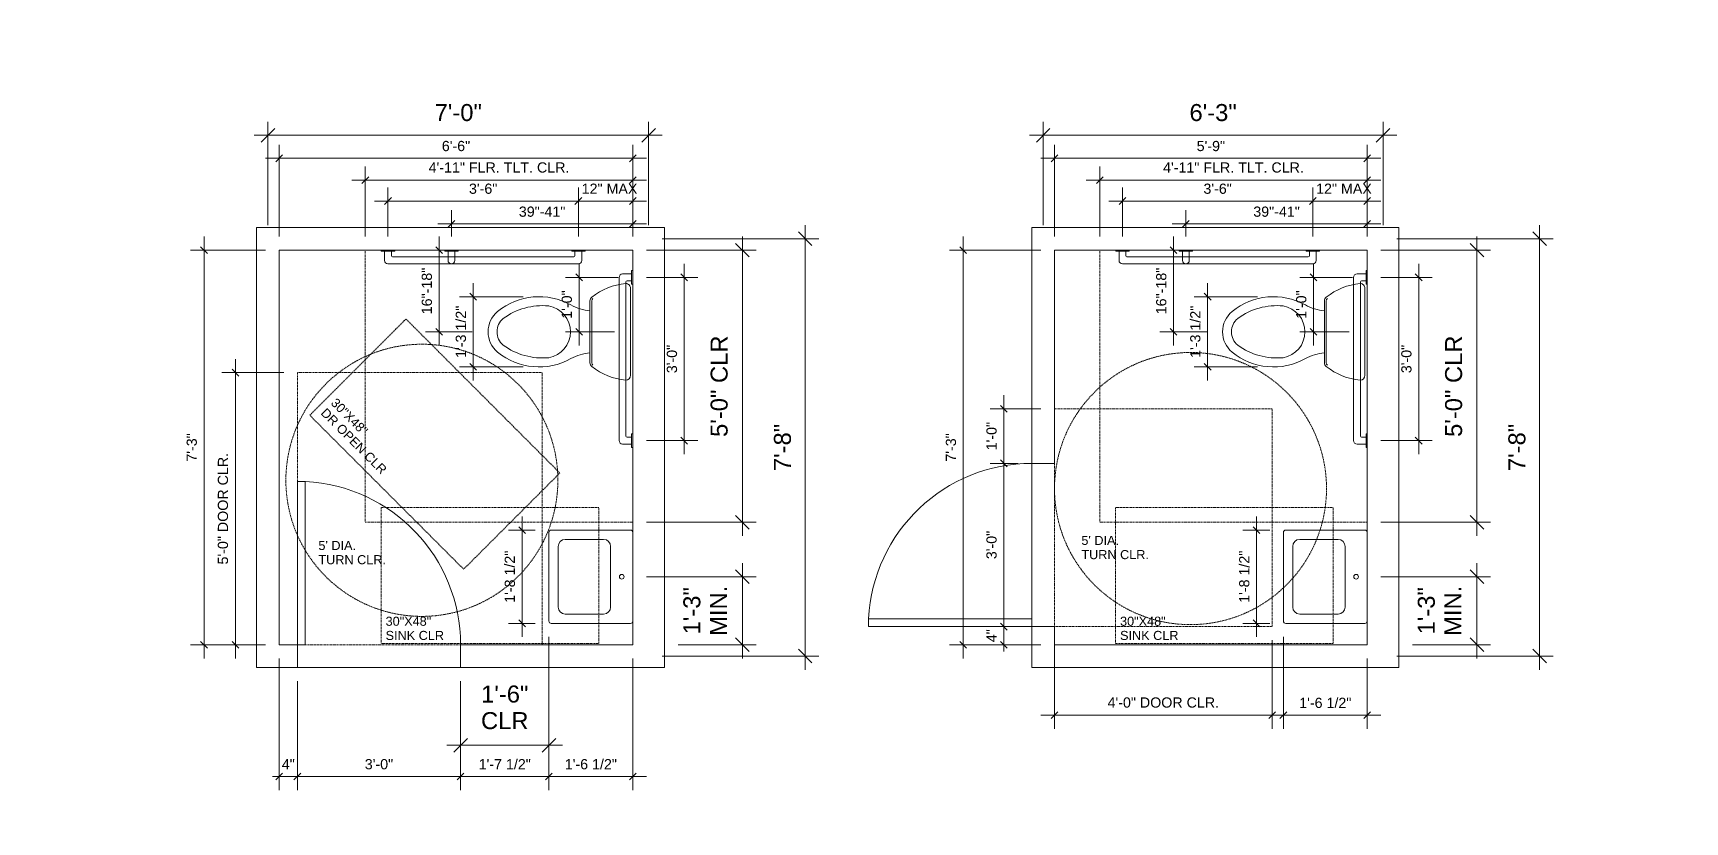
# Model space of a CAD drawing. Header units: inches. Extents: x -2804 to 58974, y -36095 to 66.
# Drawn here: x 23540.7 to 23905.1, y -24049.5 to -23875.6 of the extents above; entities that cross this region are included whole.
import ezdxf

# ---------------------------------------------------------------- set-up
doc = ezdxf.new("R2010")
doc.units = ezdxf.units.IN
doc.header["$MEASUREMENT"] = 0
doc.header["$XCLIPFRAME"] = 2
doc.linetypes.add('IMPORT-HIDDEN2 _3_', pattern=[0.09375, 0.0625, -0.03125])
for name, color, linetype, lineweight in [('15xx-Jefferson-REHAB-pr5_dwg', 45, 'Continuous', 9), ('A-DIM', 7, 'Continuous', 9), ('A-DIM-TLT', 7, 'Continuous', 9), ('A-DOOR', 31, 'Continuous', 13), ('A-FLR-CLEAR', 7, 'IMPORT-HIDDEN2 _3_', 9), ('A-WALL', 113, 'Continuous', 13), ('G-ANNO-REFR', 1, 'Continuous', 9), ('P-Flor-Fixt', 7, 'Continuous', 9)]:
    doc.layers.add(name, color=color, linetype=linetype, lineweight=lineweight)
doc.styles.add('Arial_1', font='arial.ttf', dxfattribs={"height": 2.25})
doc.styles.add('Arial_6', font='arial.ttf', dxfattribs={"height": 3.75})
doc.styles.add('Arial_9', font='arial.ttf', dxfattribs={"height": 2})
picture_1 = doc.add_image_def('image1.jpg', size_in_pixel=(1920, 1080))

# ---------------------------------------------------------------- blocks, each defined once
blk = doc.blocks.new('15xx-Jefferson-REHAB-pr5_dwg_KOHTLT-1286400-Site Locator Map')
at = {"layer": 'P-Flor-Fixt', "flags": 128}
for points in [[(6.49, 9.5), (0, 9.5), (-6.49, 9.5)], [(6.49, 9.12), (0, 9.12), (-6.49, 9.12)], [(-9.12, 1), (0, 1), (9.12, 1)]]:
    blk.add_lwpolyline(points, dxfattribs=at)
at = {"layer": 'P-Flor-Fixt'}
for centre, radius, start, end in [((6.37, 20.18), 13.73, 140.6898, 209.0889), ((-0.01, 25.38), 5.5, 89.9234, 140.4789), ((-0.01, 25.38), 3.63, 89.8837, 140.428), ((0.01, 25.38), 5.5, 39.5211, 90.0766), ((0.01, 25.38), 3.63, 39.572, 90.1163), ((-6.37, 20.18), 13.73, 330.9111, 39.3102), ((8.46, 19.46), 13.95, 143.874, 185.3101), ((-8.46, 19.46), 13.95, 354.6899, 36.126), ((0, 19.09), 5.5, 189.5705, 350.4295), ((-15.92, 8.09), 11.63, 6.9769, 27.7312), ((15.92, 8.09), 11.63, 152.2688, 173.0231), ((3.17, 0.8), 13.35, 141.4587, 174.8594), ((-6.49, 8.5), 1, 90, 141.4587), ((-6.49, 8.5), 0.625, 90, 141.4587), ((6.49, 8.5), 1, 38.5413, 90), ((6.49, 8.5), 0.625, 38.5413, 90), ((-3.17, 0.8), 13.35, 5.1406, 38.5413), ((-9.12, 2), 1, 180, 270), ((9.12, 2), 1, 270, 0)]:
    blk.add_arc(centre, radius, start, end, dxfattribs=at)
blk = doc.blocks.new('15xx-Jefferson-REHAB-pr5_dwg_KTLTR-1286428-Site Locator Map')
blk.add_blockref('15xx-Jefferson-REHAB-pr5_dwg_KOHTLT-1286400-Site Locator Map', (-18, 0))
blk = doc.blocks.new('15xx-Jefferson-REHAB-pr5_dwg_2018LAV-1286404-Site Locator Map')
at = {"layer": 'P-Flor-Fixt'}
for p, q in [((9.5, 0), (-9.5, 0)), ((-10, -0.5), (-10, -17.5)), ((10, -17.5), (10, -0.5)), ((-8, -6.25), (-8, -14.5)), ((6.5, -4.75), (-6.5, -4.75)), ((8, -14.5), (8, -6.25)), ((-6.5, -16), (6.5, -16)), ((-9.5, -18), (9.5, -18))]:
    blk.add_line(p, q, dxfattribs=at)
blk.add_circle((0, -2.38), 0.5, dxfattribs=at)
for centre, radius, start, end in [((9.5, -0.5), 0.5, 0, 90), ((-9.5, -0.5), 0.5, 90, 180), ((-6.5, -6.25), 1.5, 90, 180), ((6.5, -6.25), 1.5, 360, 90), ((-9.5, -17.5), 0.5, 180, 270), ((-6.5, -14.5), 1.5, 180, 270), ((6.5, -14.5), 1.5, 270, 0), ((9.5, -17.5), 0.5, 270, 360)]:
    blk.add_arc(centre, radius, start, end, dxfattribs=at)
blk = doc.blocks.new('15xx-Jefferson-REHAB-pr5_dwg_DOORBLK-1286429-Site Locator Map')
at = {"layer": 'A-DOOR', "color": 7, "lineweight": 9, "flags": 128}
blk.add_lwpolyline([(-1.75, 0), (-1.75, 36), (0, 36), (0, 0)], close=True, dxfattribs=at)
at = {"layer": 'A-DOOR', "color": 7, "lineweight": 9}
blk.add_arc((-1.79, 0), 36.04, 360, 87.146, dxfattribs=at)
blk = doc.blocks.new('15xx-Jefferson-REHAB-pr5_dwg__ARCHTICK-1286430-Site Locator Map')
at = {"layer": 'A-DIM-TLT'}
blk.add_line((-0.5, -0.5), (0.5, 0.5), dxfattribs=at)
blk = doc.blocks.new('15xx-Jefferson-REHAB-pr5_dwg__ARCHTICK-1286411-Site Locator Map')
at = {"layer": 'A-DIM'}
blk.add_line((-0.5, -0.5), (0.5, 0.5), dxfattribs=at)
blk = doc.blocks.new('15xx-Jefferson-REHAB-pr5_dwg_36-GB-1286431-Site Locator Map')
at = {"layer": 'P-Flor-Fixt'}
for p, q in [((-3, -36), (-3, 0)), ((-0.25, 0.75), (-2.25, 0.75)), ((-1.5, -35), (-1.5, -1)), ((-0.25, -0.75), (-1.25, -0.75)), ((-0.25, -35.25), (-1.25, -35.25)), ((-0.25, -36.75), (-2.25, -36.75))]:
    blk.add_line(p, q, dxfattribs=at)
at = {"layer": 'P-Flor-Fixt', "flags": 128}
for points in [[(0, 1.48), (-0.25, 1.48), (-0.25, -1.48), (0, -1.48)], [(0, -34.52), (-0.25, -34.52), (-0.25, -37.48), (0, -37.48)]]:
    blk.add_lwpolyline(points, close=True, dxfattribs=at)
at = {"layer": 'P-Flor-Fixt'}
for centre, radius, start, end in [((-2.25, 0), 0.75, 90, 180), ((-1.25, -1), 0.25, 90, 180), ((-2.25, -36), 0.75, 180, 270), ((-1.25, -35), 0.25, 180, 270)]:
    blk.add_arc(centre, radius, start, end, dxfattribs=at)
blk = doc.blocks.new('15xx-Jefferson-REHAB-pr5_dwg_42-GB-1286432-Site Locator Map')
at = {"layer": 'P-Flor-Fixt'}
for p, q in [((-42.75, -0.25), (-42.75, -2.25)), ((0, -3), (-42, -3)), ((-41.25, -0.25), (-41.25, -1.25)), ((-1, -1.5), (-41, -1.5)), ((-0.75, -0.25), (-0.75, -1.25)), ((0.75, -0.25), (0.75, -2.25))]:
    blk.add_line(p, q, dxfattribs=at)
at = {"layer": 'P-Flor-Fixt', "flags": 128}
for points in [[(-40.52, 0), (-43.48, 0), (-43.48, -0.25), (-40.52, -0.25)], [(1.48, 0), (-1.48, 0), (-1.48, -0.25), (1.48, -0.25)]]:
    blk.add_lwpolyline(points, close=True, dxfattribs=at)
at = {"layer": 'P-Flor-Fixt'}
for centre, radius, start, end in [((-42, -2.25), 0.75, 180, 270), ((-41, -1.25), 0.25, 180, 270), ((-1, -1.25), 0.25, 270, 0), ((0, -2.25), 0.75, 270, 0)]:
    blk.add_arc(centre, radius, start, end, dxfattribs=at)
blk = doc.blocks.new('15xx-Jefferson-REHAB-pr5_dwg_VERT-GB-1286433-Site Locator Map')
at = {"layer": 'P-Flor-Fixt'}
for p, q in [((-0.75, -0.25), (-0.75, -2.25)), ((0.75, -0.25), (0.75, -2.25))]:
    blk.add_line(p, q, dxfattribs=at)
at = {"layer": 'P-Flor-Fixt', "flags": 128}
blk.add_lwpolyline([(1.48, 0), (-1.48, 0), (-1.48, -0.25), (1.48, -0.25)], close=True, dxfattribs=at)
at = {"layer": 'P-Flor-Fixt'}
blk.add_arc((0, -2.25), 0.75, 180, 360, dxfattribs=at)
blk = doc.blocks.new('15xx-Jefferson-REHAB-pr5_dwg-1211969-Site Locator Map')
at = {"layer": 'A-DIM'}
for p, q in [((13129.38, 9041.17), (13129.38, 9063.99)), ((13213.36, 9041.17), (13213.36, 9063.99)), ((13300.38, 9041.17), (13300.38, 9063.99)), ((13375.36, 9041.17), (13375.36, 9063.99)), ((13126.38, 9060.99), (13216.36, 9060.99)), ((13297.38, 9060.99), (13378.36, 9060.99)), ((13247.89, 9041.17), (13247.89, 8943.17)), ((13409.89, 9041.17), (13409.89, 8943.17)), ((13216.36, 9038.17), (13250.89, 9038.17)), ((13234.05, 9038.67), (13234.05, 8972.67)), ((13378.36, 9038.17), (13412.89, 9038.17)), ((13396.05, 9038.67), (13396.05, 8972.67)), ((13212.86, 9035.67), (13237.05, 9035.67)), ((13374.86, 9035.67), (13399.05, 9035.67)), ((13212.86, 8975.67), (13237.05, 8975.67)), ((13374.86, 8975.67), (13399.05, 8975.67)), ((13212.86, 8963.67), (13237.05, 8963.67)), ((13374.86, 8963.67), (13399.05, 8963.67)), ((13191.36, 8950.39), (13191.36, 8923.52)), ((13216.36, 8946.17), (13250.89, 8946.17)), ((13219.86, 8948.67), (13237.05, 8948.67)), ((13378.36, 8946.17), (13412.89, 8946.17)), ((13381.86, 8948.67), (13399.05, 8948.67)), ((13171.88, 8940.67), (13171.88, 8923.52)), ((13168.88, 8926.52), (13194.36, 8926.52))]:
    blk.add_line(p, q, dxfattribs=at)
at = {"layer": 'A-DIM', "flags": 128}
for points in [[(13234.05, 8945.67), (13234.05, 8948.67), (13234.05, 8963.67), (13234.05, 8966.67)], [(13396.05, 8945.67), (13396.05, 8948.67), (13396.05, 8963.67), (13396.05, 8966.67)]]:
    blk.add_lwpolyline(points, dxfattribs=at)
at = {"layer": 'A-DIM-TLT'}
for p, q in [((13131.88, 9038.67), (13131.88, 9058.91)), ((13302.88, 9038.67), (13302.88, 9058.91)), ((13128.88, 9055.91), (13212.86, 9055.91)), ((13299.88, 9055.91), (13374.86, 9055.91)), ((13212.86, 9051.11), (13147.86, 9051.11)), ((13150.86, 9038.67), (13150.86, 9054.11)), ((13374.86, 9051.11), (13309.86, 9051.11)), ((13312.86, 9038.67), (13312.86, 9054.11)), ((13155.86, 9038.67), (13155.86, 9049.5)), ((13317.86, 9038.67), (13317.86, 9049.5)), ((13200.86, 9046.5), (13152.86, 9046.5)), ((13169.86, 9038.67), (13169.86, 9044.45)), ((13212.86, 9046.5), (13194.86, 9046.5)), ((13362.86, 9046.5), (13314.86, 9046.5)), ((13331.86, 9038.67), (13331.86, 9044.45)), ((13374.86, 9046.5), (13356.86, 9046.5)), ((13212.86, 9041.45), (13166.86, 9041.45)), ((13374.86, 9041.45), (13328.86, 9041.45)), ((13115.29, 8945.67), (13115.29, 9038.67)), ((13167.14, 9014.66), (13167.14, 9038.67)), ((13282.75, 8945.67), (13282.75, 9038.67)), ((13329.14, 9014.66), (13329.14, 9038.67)), ((13128.88, 9035.67), (13112.29, 9035.67)), ((13175.98, 9035.67), (13164.14, 9035.67)), ((13299.88, 9035.67), (13279.75, 9035.67)), ((13337.98, 9035.67), (13326.14, 9035.67)), ((13206.61, 9029.67), (13195.02, 9029.67)), ((13198.02, 9014.67), (13198.02, 9032.67)), ((13212.86, 9029.67), (13224.21, 9029.67)), ((13221.21, 9032.67), (13221.21, 8990.67)), ((13368.61, 9029.67), (13357.02, 9029.67)), ((13360.02, 9014.67), (13360.02, 9032.67)), ((13374.86, 9029.67), (13386.21, 9029.67)), ((13383.21, 9032.67), (13383.21, 8990.67)), ((13174.65, 9006.93), (13174.65, 9028.4)), ((13336.65, 9006.93), (13336.65, 9028.4)), ((13185.69, 9025.4), (13171.65, 9025.4)), ((13347.69, 9025.4), (13333.65, 9025.4)), ((13174.45, 9017.66), (13164.14, 9017.66)), ((13205.86, 9017.67), (13195.02, 9017.67)), ((13336.45, 9017.66), (13326.14, 9017.66)), ((13367.86, 9017.67), (13357.02, 9017.67)), ((13122.24, 8945.67), (13122.24, 9011.67)), ((13132.88, 9008.67), (13119.24, 9008.67)), ((13185.69, 9009.93), (13171.65, 9009.93)), ((13347.69, 9009.93), (13333.65, 9009.93)), ((13291.7, 9003.67), (13291.7, 8985.67)), ((13299.88, 9000.67), (13288.7, 9000.67)), ((13212.86, 8993.67), (13224.21, 8993.67)), ((13374.86, 8993.67), (13386.21, 8993.67)), ((13291.7, 8949.67), (13291.7, 8991.67)), ((13185.44, 8950.39), (13185.44, 8976.95)), ((13347.44, 8950.39), (13347.44, 8976.95)), ((13188.36, 8973.95), (13182.44, 8973.95)), ((13350.36, 8973.95), (13344.44, 8973.95)), ((13188.36, 8953.39), (13182.44, 8953.39)), ((13350.36, 8953.39), (13344.44, 8953.39)), ((13302.88, 8949.67), (13302.88, 8930.15)), ((13350.88, 8949.67), (13350.88, 8930.15)), ((13353.36, 8950.39), (13353.36, 8930.15)), ((13131.88, 8945.67), (13131.88, 8916.63)), ((13209.86, 8945.67), (13209.86, 8916.63)), ((13371.86, 8945.67), (13371.86, 8930.15)), ((13353.88, 8933.15), (13299.88, 8933.15)), ((13350.36, 8933.15), (13374.86, 8933.15)), ((13132.88, 8919.63), (13174.88, 8919.63)), ((13194.36, 8919.63), (13168.88, 8919.63)), ((13188.36, 8919.63), (13212.86, 8919.63))]:
    blk.add_line(p, q, dxfattribs=at)
at = {"layer": 'A-DIM-TLT', "flags": 128}
for points in [[(13209.86, 9054.11), (13209.86, 9038.67), (13209.86, 9058.91)], [(13371.86, 9054.11), (13371.86, 9038.67), (13371.86, 9058.91)], [(13209.86, 9044.45), (13209.86, 9038.67), (13209.86, 9049.5)], [(13371.86, 9044.45), (13371.86, 9038.67), (13371.86, 9049.5)], [(13291.7, 8947.17), (13291.7, 8948.67), (13291.7, 8952.67), (13291.7, 8954.17)], [(13119.24, 8948.67), (13128.88, 8948.67), (13112.29, 8948.67)], [(13288.7, 8948.67), (13299.88, 8948.67), (13279.75, 8948.67)], [(13130.38, 8919.63), (13131.88, 8919.63), (13135.88, 8919.63), (13137.38, 8919.63)]]:
    blk.add_lwpolyline(points, dxfattribs=at)
for points in [[(13197.86, 9049.5), (13197.86, 9038.67)], [(13359.86, 9049.5), (13359.86, 9038.67)], [(13126.88, 8943.67), (13216.86, 8943.67), (13216.86, 9040.67), (13126.88, 9040.67)], [(13297.88, 8943.67), (13378.86, 8943.67), (13378.86, 9040.67), (13297.88, 9040.67)], [(13288.7, 8988.67), (13294.88, 8988.67)], [(13288.7, 8952.67), (13294.88, 8952.67)], [(13191.36, 8916.63), (13191.36, 8950.39)], [(13135.88, 8916.63), (13135.88, 8940.67)], [(13171.88, 8916.63), (13171.88, 8940.67)]]:
    blk.add_lwpolyline(points, close=True, dxfattribs=at)
at = {"layer": 'A-FLR-CLEAR', "flags": 128}
for points in [[(13150.86, 9035.67), (13150.86, 8975.67), (13209.86, 8975.67), (13209.86, 9035.67)], [(13312.86, 9035.67), (13312.86, 8975.67), (13371.86, 8975.67), (13371.86, 9035.67)], [(13159.83, 9020.49), (13193.77, 8986.54), (13172.56, 8965.33), (13138.61, 8999.27)], [(13135.88, 8948.67), (13189.88, 8948.67), (13189.88, 9008.67), (13135.88, 9008.67)], [(13302.88, 8952.67), (13350.88, 8952.67), (13350.88, 9000.67), (13302.88, 9000.67)], [(13154.36, 8978.92), (13154.36, 8948.92), (13202.36, 8948.92), (13202.36, 8978.92)], [(13316.36, 8978.92), (13316.36, 8948.92), (13364.36, 8948.92), (13364.36, 8978.92)]]:
    blk.add_lwpolyline(points, close=True, dxfattribs=at)
at = {"layer": 'A-FLR-CLEAR'}
for centre in [(13163.34, 8984.93), (13332.88, 8983.11)]:
    blk.add_circle(centre, 30, dxfattribs=at)
at = {"layer": 'A-WALL', "color": 7, "lineweight": 9, "flags": 128}
for points in [[(13135.88, 8943.67), (13135.88, 8948.67), (13131.88, 8948.67), (13131.88, 9035.67), (13209.86, 9035.67), (13209.86, 8948.67), (13171.88, 8948.67), (13171.88, 8943.67)], [(13297.88, 8988.67), (13302.88, 8988.67), (13302.88, 9035.67), (13371.86, 9035.67), (13371.86, 8948.67), (13302.88, 8948.67), (13302.88, 8952.67), (13297.88, 8952.67)]]:
    blk.add_lwpolyline(points, dxfattribs=at)
for name, p, xscale, yscale, zscale, rotation in [('15xx-Jefferson-REHAB-pr5_dwg__ARCHTICK-1286411-Site Locator Map', (13129.38, 9060.99), 3, 3, 3, 180), ('15xx-Jefferson-REHAB-pr5_dwg__ARCHTICK-1286411-Site Locator Map', (13300.38, 9060.99), 3, 3, 3, 180), ('15xx-Jefferson-REHAB-pr5_dwg__ARCHTICK-1286430-Site Locator Map', (13131.88, 9055.91), 1.5, 1.5, 1.5, 180), ('15xx-Jefferson-REHAB-pr5_dwg__ARCHTICK-1286430-Site Locator Map', (13302.88, 9055.91), 1.5, 1.5, 1.5, 180), ('15xx-Jefferson-REHAB-pr5_dwg__ARCHTICK-1286430-Site Locator Map', (13150.86, 9051.11), 1.5, 1.5, 1.5, 180), ('15xx-Jefferson-REHAB-pr5_dwg__ARCHTICK-1286430-Site Locator Map', (13312.86, 9051.11), 1.5, 1.5, 1.5, 180), ('15xx-Jefferson-REHAB-pr5_dwg__ARCHTICK-1286430-Site Locator Map', (13155.86, 9046.5), 1.5, 1.5, 1.5, 180), ('15xx-Jefferson-REHAB-pr5_dwg__ARCHTICK-1286430-Site Locator Map', (13197.86, 9046.5), 1.5, 1.5, 1.5, 180), ('15xx-Jefferson-REHAB-pr5_dwg__ARCHTICK-1286430-Site Locator Map', (13317.86, 9046.5), 1.5, 1.5, 1.5, 180), ('15xx-Jefferson-REHAB-pr5_dwg__ARCHTICK-1286430-Site Locator Map', (13359.86, 9046.5), 1.5, 1.5, 1.5, 180), ('15xx-Jefferson-REHAB-pr5_dwg__ARCHTICK-1286430-Site Locator Map', (13169.86, 9041.45), 1.5, 1.5, 1.5, 180), ('15xx-Jefferson-REHAB-pr5_dwg__ARCHTICK-1286430-Site Locator Map', (13331.86, 9041.45), 1.5, 1.5, 1.5, 180), ('15xx-Jefferson-REHAB-pr5_dwg__ARCHTICK-1286430-Site Locator Map', (13115.29, 9035.67), 1.5, 1.5, 1.5, 89.99999999999999), ('15xx-Jefferson-REHAB-pr5_dwg__ARCHTICK-1286430-Site Locator Map', (13167.14, 9035.67), 1.5, 1.5, 1.5, 89.99999999999999), ('15xx-Jefferson-REHAB-pr5_dwg__ARCHTICK-1286411-Site Locator Map', (13234.05, 9035.67), 3, 3, 3, 89.99999999999999), ('15xx-Jefferson-REHAB-pr5_dwg__ARCHTICK-1286411-Site Locator Map', (13247.89, 9038.17), 3, 3, 3, 89.99999999999999), ('15xx-Jefferson-REHAB-pr5_dwg__ARCHTICK-1286430-Site Locator Map', (13282.75, 9035.67), 1.5, 1.5, 1.5, 89.99999999999999), ('15xx-Jefferson-REHAB-pr5_dwg__ARCHTICK-1286430-Site Locator Map', (13329.14, 9035.67), 1.5, 1.5, 1.5, 89.99999999999999), ('15xx-Jefferson-REHAB-pr5_dwg__ARCHTICK-1286411-Site Locator Map', (13396.05, 9035.67), 3, 3, 3, 89.99999999999999), ('15xx-Jefferson-REHAB-pr5_dwg__ARCHTICK-1286411-Site Locator Map', (13409.89, 9038.17), 3, 3, 3, 89.99999999999999), ('15xx-Jefferson-REHAB-pr5_dwg__ARCHTICK-1286430-Site Locator Map', (13198.02, 9029.67), 1.5, 1.5, 1.5, 89.99999999999999), ('15xx-Jefferson-REHAB-pr5_dwg__ARCHTICK-1286430-Site Locator Map', (13221.21, 9029.67), 1.5, 1.5, 1.5, 89.99999999999999), ('15xx-Jefferson-REHAB-pr5_dwg__ARCHTICK-1286430-Site Locator Map', (13360.02, 9029.67), 1.5, 1.5, 1.5, 89.99999999999999), ('15xx-Jefferson-REHAB-pr5_dwg__ARCHTICK-1286430-Site Locator Map', (13383.21, 9029.67), 1.5, 1.5, 1.5, 89.99999999999999), ('15xx-Jefferson-REHAB-pr5_dwg__ARCHTICK-1286430-Site Locator Map', (13174.65, 9025.4), 1.5, 1.5, 1.5, 89.99999999999999), ('15xx-Jefferson-REHAB-pr5_dwg_KTLTR-1286428-Site Locator Map', (13210.41, 9036.59), 1.051350427351281, 1.051350427351281, 1.051350427351281, 89.99999999999999), ('15xx-Jefferson-REHAB-pr5_dwg__ARCHTICK-1286430-Site Locator Map', (13336.65, 9025.4), 1.5, 1.5, 1.5, 89.99999999999999), ('15xx-Jefferson-REHAB-pr5_dwg_KTLTR-1286428-Site Locator Map', (13372.41, 9036.59), 1.051350427351281, 1.051350427351281, 1.051350427351281, 89.99999999999999), ('15xx-Jefferson-REHAB-pr5_dwg__ARCHTICK-1286430-Site Locator Map', (13167.14, 9017.66), 1.5, 1.5, 1.5, 270), ('15xx-Jefferson-REHAB-pr5_dwg__ARCHTICK-1286430-Site Locator Map', (13198.02, 9017.67), 1.5, 1.5, 1.5, 270), ('15xx-Jefferson-REHAB-pr5_dwg__ARCHTICK-1286430-Site Locator Map', (13329.14, 9017.66), 1.5, 1.5, 1.5, 270), ('15xx-Jefferson-REHAB-pr5_dwg__ARCHTICK-1286430-Site Locator Map', (13360.02, 9017.67), 1.5, 1.5, 1.5, 270), ('15xx-Jefferson-REHAB-pr5_dwg__ARCHTICK-1286430-Site Locator Map', (13122.24, 9008.67), 1.5, 1.5, 1.5, 89.99999999999999), ('15xx-Jefferson-REHAB-pr5_dwg__ARCHTICK-1286430-Site Locator Map', (13174.65, 9009.93), 1.5, 1.5, 1.5, 270), ('15xx-Jefferson-REHAB-pr5_dwg__ARCHTICK-1286430-Site Locator Map', (13336.65, 9009.93), 1.5, 1.5, 1.5, 270), ('15xx-Jefferson-REHAB-pr5_dwg__ARCHTICK-1286430-Site Locator Map', (13291.7, 9000.67), 1.5, 1.5, 1.5, 89.99999999999999), ('15xx-Jefferson-REHAB-pr5_dwg__ARCHTICK-1286430-Site Locator Map', (13221.21, 8993.67), 1.5, 1.5, 1.5, 270), ('15xx-Jefferson-REHAB-pr5_dwg__ARCHTICK-1286430-Site Locator Map', (13383.21, 8993.67), 1.5, 1.5, 1.5, 270), ('15xx-Jefferson-REHAB-pr5_dwg__ARCHTICK-1286430-Site Locator Map', (13291.7, 8988.67), 1.5, 1.5, 1.5, 89.99999999999999), ('15xx-Jefferson-REHAB-pr5_dwg__ARCHTICK-1286430-Site Locator Map', (13291.7, 8988.67), 1.5, 1.5, 1.5, 270), ('15xx-Jefferson-REHAB-pr5_dwg__ARCHTICK-1286430-Site Locator Map', (13185.44, 8973.95), 1.5, 1.5, 1.5, 89.99999999999999), ('15xx-Jefferson-REHAB-pr5_dwg__ARCHTICK-1286411-Site Locator Map', (13234.05, 8975.67), 3, 3, 3, 270), ('15xx-Jefferson-REHAB-pr5_dwg__ARCHTICK-1286430-Site Locator Map', (13347.44, 8973.95), 1.5, 1.5, 1.5, 89.99999999999999), ('15xx-Jefferson-REHAB-pr5_dwg__ARCHTICK-1286411-Site Locator Map', (13396.05, 8975.67), 3, 3, 3, 270), ('15xx-Jefferson-REHAB-pr5_dwg__ARCHTICK-1286411-Site Locator Map', (13234.05, 8963.67), 3, 3, 3, 270), ('15xx-Jefferson-REHAB-pr5_dwg__ARCHTICK-1286411-Site Locator Map', (13396.05, 8963.67), 3, 3, 3, 270), ('15xx-Jefferson-REHAB-pr5_dwg__ARCHTICK-1286430-Site Locator Map', (13185.44, 8953.39), 1.5, 1.5, 1.5, 270), ('15xx-Jefferson-REHAB-pr5_dwg__ARCHTICK-1286430-Site Locator Map', (13291.7, 8952.67), 1.5, 1.5, 1.5, 270), ('15xx-Jefferson-REHAB-pr5_dwg__ARCHTICK-1286430-Site Locator Map', (13291.7, 8952.67), 1.5, 1.5, 1.5, 270), ('15xx-Jefferson-REHAB-pr5_dwg__ARCHTICK-1286430-Site Locator Map', (13347.44, 8953.39), 1.5, 1.5, 1.5, 270), ('15xx-Jefferson-REHAB-pr5_dwg__ARCHTICK-1286430-Site Locator Map', (13115.29, 8948.67), 1.5, 1.5, 1.5, 270), ('15xx-Jefferson-REHAB-pr5_dwg__ARCHTICK-1286430-Site Locator Map', (13122.24, 8948.67), 1.5, 1.5, 1.5, 270), ('15xx-Jefferson-REHAB-pr5_dwg__ARCHTICK-1286411-Site Locator Map', (13234.05, 8948.67), 3, 3, 3, 89.99999999999999), ('15xx-Jefferson-REHAB-pr5_dwg__ARCHTICK-1286430-Site Locator Map', (13282.75, 8948.67), 1.5, 1.5, 1.5, 270), ('15xx-Jefferson-REHAB-pr5_dwg__ARCHTICK-1286430-Site Locator Map', (13291.7, 8948.67), 1.5, 1.5, 1.5, 89.99999999999999), ('15xx-Jefferson-REHAB-pr5_dwg__ARCHTICK-1286411-Site Locator Map', (13396.05, 8948.67), 3, 3, 3, 89.99999999999999), ('15xx-Jefferson-REHAB-pr5_dwg__ARCHTICK-1286411-Site Locator Map', (13247.89, 8946.17), 3, 3, 3, 270), ('15xx-Jefferson-REHAB-pr5_dwg__ARCHTICK-1286411-Site Locator Map', (13409.89, 8946.17), 3, 3, 3, 270), ('15xx-Jefferson-REHAB-pr5_dwg__ARCHTICK-1286430-Site Locator Map', (13302.88, 8933.15), 1.5, 1.5, 1.5, 180), ('15xx-Jefferson-REHAB-pr5_dwg__ARCHTICK-1286430-Site Locator Map', (13353.36, 8933.15), 1.5, 1.5, 1.5, 180), ('15xx-Jefferson-REHAB-pr5_dwg__ARCHTICK-1286411-Site Locator Map', (13171.88, 8926.52), 3, 3, 3, 180), ('15xx-Jefferson-REHAB-pr5_dwg__ARCHTICK-1286430-Site Locator Map', (13135.88, 8919.63), 1.5, 1.5, 1.5, 180), ('15xx-Jefferson-REHAB-pr5_dwg__ARCHTICK-1286430-Site Locator Map', (13135.88, 8919.63), 1.5, 1.5, 1.5, 180), ('15xx-Jefferson-REHAB-pr5_dwg__ARCHTICK-1286430-Site Locator Map', (13171.88, 8919.63), 1.5, 1.5, 1.5, 180), ('15xx-Jefferson-REHAB-pr5_dwg__ARCHTICK-1286430-Site Locator Map', (13191.36, 8919.63), 1.5, 1.5, 1.5, 180)]:
    blk.add_blockref(name, p, dxfattribs=dict(xscale=xscale, yscale=yscale, zscale=zscale, rotation=rotation))
for name, p, xscale, yscale, zscale in [('15xx-Jefferson-REHAB-pr5_dwg__ARCHTICK-1286411-Site Locator Map', (13213.36, 9060.99), 3, 3, 3), ('15xx-Jefferson-REHAB-pr5_dwg__ARCHTICK-1286411-Site Locator Map', (13375.36, 9060.99), 3, 3, 3), ('15xx-Jefferson-REHAB-pr5_dwg__ARCHTICK-1286430-Site Locator Map', (13209.86, 9055.91), 1.5, 1.5, 1.5), ('15xx-Jefferson-REHAB-pr5_dwg__ARCHTICK-1286430-Site Locator Map', (13371.86, 9055.91), 1.5, 1.5, 1.5), ('15xx-Jefferson-REHAB-pr5_dwg__ARCHTICK-1286430-Site Locator Map', (13209.86, 9051.11), 1.5, 1.5, 1.5), ('15xx-Jefferson-REHAB-pr5_dwg__ARCHTICK-1286430-Site Locator Map', (13371.86, 9051.11), 1.5, 1.5, 1.5), ('15xx-Jefferson-REHAB-pr5_dwg__ARCHTICK-1286430-Site Locator Map', (13197.86, 9046.5), 1.5, 1.5, 1.5), ('15xx-Jefferson-REHAB-pr5_dwg__ARCHTICK-1286430-Site Locator Map', (13209.86, 9046.5), 1.5, 1.5, 1.5), ('15xx-Jefferson-REHAB-pr5_dwg__ARCHTICK-1286430-Site Locator Map', (13359.86, 9046.5), 1.5, 1.5, 1.5), ('15xx-Jefferson-REHAB-pr5_dwg__ARCHTICK-1286430-Site Locator Map', (13371.86, 9046.5), 1.5, 1.5, 1.5), ('15xx-Jefferson-REHAB-pr5_dwg__ARCHTICK-1286430-Site Locator Map', (13209.86, 9041.45), 1.5, 1.5, 1.5), ('15xx-Jefferson-REHAB-pr5_dwg__ARCHTICK-1286430-Site Locator Map', (13371.86, 9041.45), 1.5, 1.5, 1.5), ('15xx-Jefferson-REHAB-pr5_dwg__ARCHTICK-1286430-Site Locator Map', (13350.88, 8933.15), 1.5, 1.5, 1.5), ('15xx-Jefferson-REHAB-pr5_dwg__ARCHTICK-1286430-Site Locator Map', (13371.86, 8933.15), 1.5, 1.5, 1.5), ('15xx-Jefferson-REHAB-pr5_dwg__ARCHTICK-1286411-Site Locator Map', (13191.36, 8926.52), 3, 3, 3), ('15xx-Jefferson-REHAB-pr5_dwg__ARCHTICK-1286430-Site Locator Map', (13131.88, 8919.63), 1.5, 1.5, 1.5), ('15xx-Jefferson-REHAB-pr5_dwg__ARCHTICK-1286430-Site Locator Map', (13171.88, 8919.63), 1.5, 1.5, 1.5), ('15xx-Jefferson-REHAB-pr5_dwg__ARCHTICK-1286430-Site Locator Map', (13191.36, 8919.63), 1.5, 1.5, 1.5), ('15xx-Jefferson-REHAB-pr5_dwg__ARCHTICK-1286430-Site Locator Map', (13209.86, 8919.63), 1.5, 1.5, 1.5)]:
    blk.add_blockref(name, p, dxfattribs=dict(xscale=xscale, yscale=yscale, zscale=zscale))
for name, p in [('15xx-Jefferson-REHAB-pr5_dwg_42-GB-1286432-Site Locator Map', (13197.86, 9035.67)), ('15xx-Jefferson-REHAB-pr5_dwg_VERT-GB-1286433-Site Locator Map', (13169.86, 9035.67)), ('15xx-Jefferson-REHAB-pr5_dwg_42-GB-1286432-Site Locator Map', (13359.86, 9035.67)), ('15xx-Jefferson-REHAB-pr5_dwg_VERT-GB-1286433-Site Locator Map', (13331.86, 9035.67)), ('15xx-Jefferson-REHAB-pr5_dwg_36-GB-1286431-Site Locator Map', (13209.86, 9029.67)), ('15xx-Jefferson-REHAB-pr5_dwg_36-GB-1286431-Site Locator Map', (13371.86, 9029.67)), ('15xx-Jefferson-REHAB-pr5_dwg_DOORBLK-1286429-Site Locator Map', (13137.63, 8948.67))]:
    blk.add_blockref(name, p)
at = {"rotation": 89.99999999999999}
blk.add_blockref('15xx-Jefferson-REHAB-pr5_dwg_DOORBLK-1286429-Site Locator Map', (13297.88, 8954.42), dxfattribs=at)
at = {"extrusion": (0, 0, -1), "xscale": 1.027777777777374, "yscale": 1.027777777777374, "zscale": -1.027777777777374, "rotation": 90.00000000000001}
for p in [(-13209.86, 8963.67), (-13371.86, 8963.67)]:
    blk.add_blockref('15xx-Jefferson-REHAB-pr5_dwg_2018LAV-1286404-Site Locator Map', p, dxfattribs=at)
at = {"layer": 'A-DIM', "char_height": 3.75, "attachment_point": 2, "line_spacing_factor": 0.938532, "style": 'Arial_6'}
for s, insert, width in [('7\'-0"', (13171.37, 9067.88), 12.3988), ('6\'-3"', (13337.87, 9067.88), 12.3988), ('1\'-6"\\PCLR', (13181.62, 8939.69), 12.4446)]:
    blk.add_mtext(s, dxfattribs=dict(at, insert=insert, width=width))
at = {"layer": 'A-DIM', "char_height": 3.75, "attachment_point": 2, "rotation": 90, "line_spacing_factor": 0.938532, "style": 'Arial_6'}
for s, insert, width in [('5\'-0" CLR', (13227.03, 9005.67), 26.582), ('5\'-0" CLR', (13389.03, 9005.67), 26.582), ('7\'-8"', (13240.99, 8992.17), 12.3988), ('7\'-8"', (13402.99, 8992.17), 12.3988), ('1\'-3"\\PMIN.', (13221.01, 8956.17), 13.1309), ('1\'-3"\\PMIN.', (13383.01, 8956.17), 13.1309)]:
    blk.add_mtext(s, dxfattribs=dict(at, insert=insert, width=width))
at = {"layer": 'A-DIM-TLT', "line_spacing_factor": 0.938532}
for s, insert, char_height, width, attachment_point, style in [('6\'-6"', (13170.87, 9059.75), 2.25, 7.4395, 2, 'Arial_1'), ('5\'-9"', (13337.37, 9059.75), 2.25, 7.4395, 2, 'Arial_1'), ('4\'-11" FLR. TLT. CLR.', (13180.36, 9055.02), 2.25, 36.9504, 2, 'Arial_1'), ('4\'-11" FLR. TLT. CLR.', (13342.36, 9055.02), 2.25, 36.9504, 2, 'Arial_1'), ('3\'-6"', (13176.86, 9050.34), 2.25, 7.4395, 2, 'Arial_1'), ('12" MAX', (13204.73, 9050.34), 2.25, 14.6319, 2, 'Arial_1'), ('3\'-6"', (13338.86, 9050.34), 2.25, 7.4395, 2, 'Arial_1'), ('12" MAX', (13366.73, 9050.34), 2.25, 14.6319, 2, 'Arial_1'), ('39"-41"', (13189.86, 9045.28), 2.25, 12.2161, 2, 'Arial_1'), ('39"-41"', (13351.86, 9045.28), 2.25, 12.2161, 2, 'Arial_1'), ("5' DIA.\\PTURN CLR.", (13140.52, 8971.56), 2, 17.6912, 1, 'Arial_9'), ("5' DIA.\\PTURN CLR.", (13308.81, 8972.68), 2, 17.6912, 1, 'Arial_9'), ('30"X48"\\PSINK CLR', (13155.34, 8954.86), 2, 15.3242, 1, 'Arial_9'), ('30"X48"\\PSINK CLR', (13317.34, 8954.86), 2, 15.3242, 1, 'Arial_9'), ('4\'-0" DOOR CLR.', (13326.88, 8937.07), 2.25, 29.2364, 2, 'Arial_1'), ('1\'-6 1/2"', (13362.61, 8936.99), 2.25, 13.6985, 2, 'Arial_1'), ('4"', (13133.88, 8923.47), 2.25, 3.404, 2, 'Arial_1'), ('3\'-0"', (13153.88, 8923.47), 2.25, 7.4395, 2, 'Arial_1'), ('1\'-7 1/2"', (13181.62, 8923.47), 2.25, 13.6985, 2, 'Arial_1'), ('1\'-6 1/2"', (13200.61, 8923.47), 2.25, 13.6985, 2, 'Arial_1')]:
    blk.add_mtext(s, dxfattribs=dict(at, insert=insert, char_height=char_height, width=width, attachment_point=attachment_point, style=style))
for s, insert, char_height, width, attachment_point, rotation, style in [('16"-18"', (13163.3, 9026.66), 2.25, 12.2161, 2, 90, 'Arial_1'), ('16"-18"', (13325.3, 9026.66), 2.25, 12.2161, 2, 90, 'Arial_1'), ('1\'-0"', (13194.18, 9023.67), 2.25, 7.4395, 2, 90, 'Arial_1'), ('1\'-0"', (13356.18, 9023.67), 2.25, 7.4395, 2, 90, 'Arial_1'), ('1\'-3 1/2"', (13170.81, 9017.67), 2.25, 13.6985, 2, 90, 'Arial_1'), ('1\'-3 1/2"', (13332.81, 9017.67), 2.25, 13.6985, 2, 90, 'Arial_1'), ('3\'-0"', (13217.37, 9011.67), 2.25, 7.4395, 2, 90, 'Arial_1'), ('3\'-0"', (13379.37, 9011.67), 2.25, 7.4395, 2, 90, 'Arial_1'), ('30"X48"\\PDR OPEN CLR', (13144.52, 9003.24), 2, 22.6935, 1, 315, 'Arial_9'), ('1\'-0"', (13287.86, 8994.67), 2.25, 7.4395, 2, 90, 'Arial_1'), ('7\'-3"', (13111.45, 8992.17), 2.25, 7.4395, 2, 90, 'Arial_1'), ('7\'-3"', (13278.91, 8992.17), 2.25, 7.4395, 2, 90, 'Arial_1'), ('5\'-0" DOOR CLR.', (13118.33, 8978.67), 2.25, 29.2364, 2, 90, 'Arial_1'), ('3\'-0"', (13287.86, 8970.67), 2.25, 7.4395, 2, 90, 'Arial_1'), ('1\'-8 1/2"', (13181.61, 8963.67), 2.25, 13.6985, 2, 90, 'Arial_1'), ('1\'-8 1/2"', (13343.61, 8963.67), 2.25, 13.6985, 2, 90, 'Arial_1'), ('4"', (13287.86, 8950.67), 2.25, 3.404, 2, 90, 'Arial_1')]:
    blk.add_mtext(s, dxfattribs=dict(at, insert=insert, char_height=char_height, width=width, attachment_point=attachment_point, rotation=rotation, style=style))

msp = doc.modelspace()

# ---------------------------------------------------------------- block references
at = {"layer": '15xx-Jefferson-REHAB-pr5_dwg', "color": 7}
msp.add_blockref('15xx-Jefferson-REHAB-pr5_dwg-1211969-Site Locator Map', (10463.16, -32959.13), dxfattribs=at)

# ---------------------------------------------------------------- pictures from other files: only their frames are drawn
at = {"layer": 'G-ANNO-REFR'}
image = msp.add_image(picture_1, insert=(2622.27, -39288.79), size_in_units=(58514.29, 32914.29), dxfattribs=at)
image.set_boundary_path([(6.22075, 974.7155), (6.22075, 84.07945), (1848.5501, 84.07945), (1848.5501, 974.7155), (6.22075, 974.7155)])
image.dxf.flags = 15

doc.saveas('drawing.dxf')
